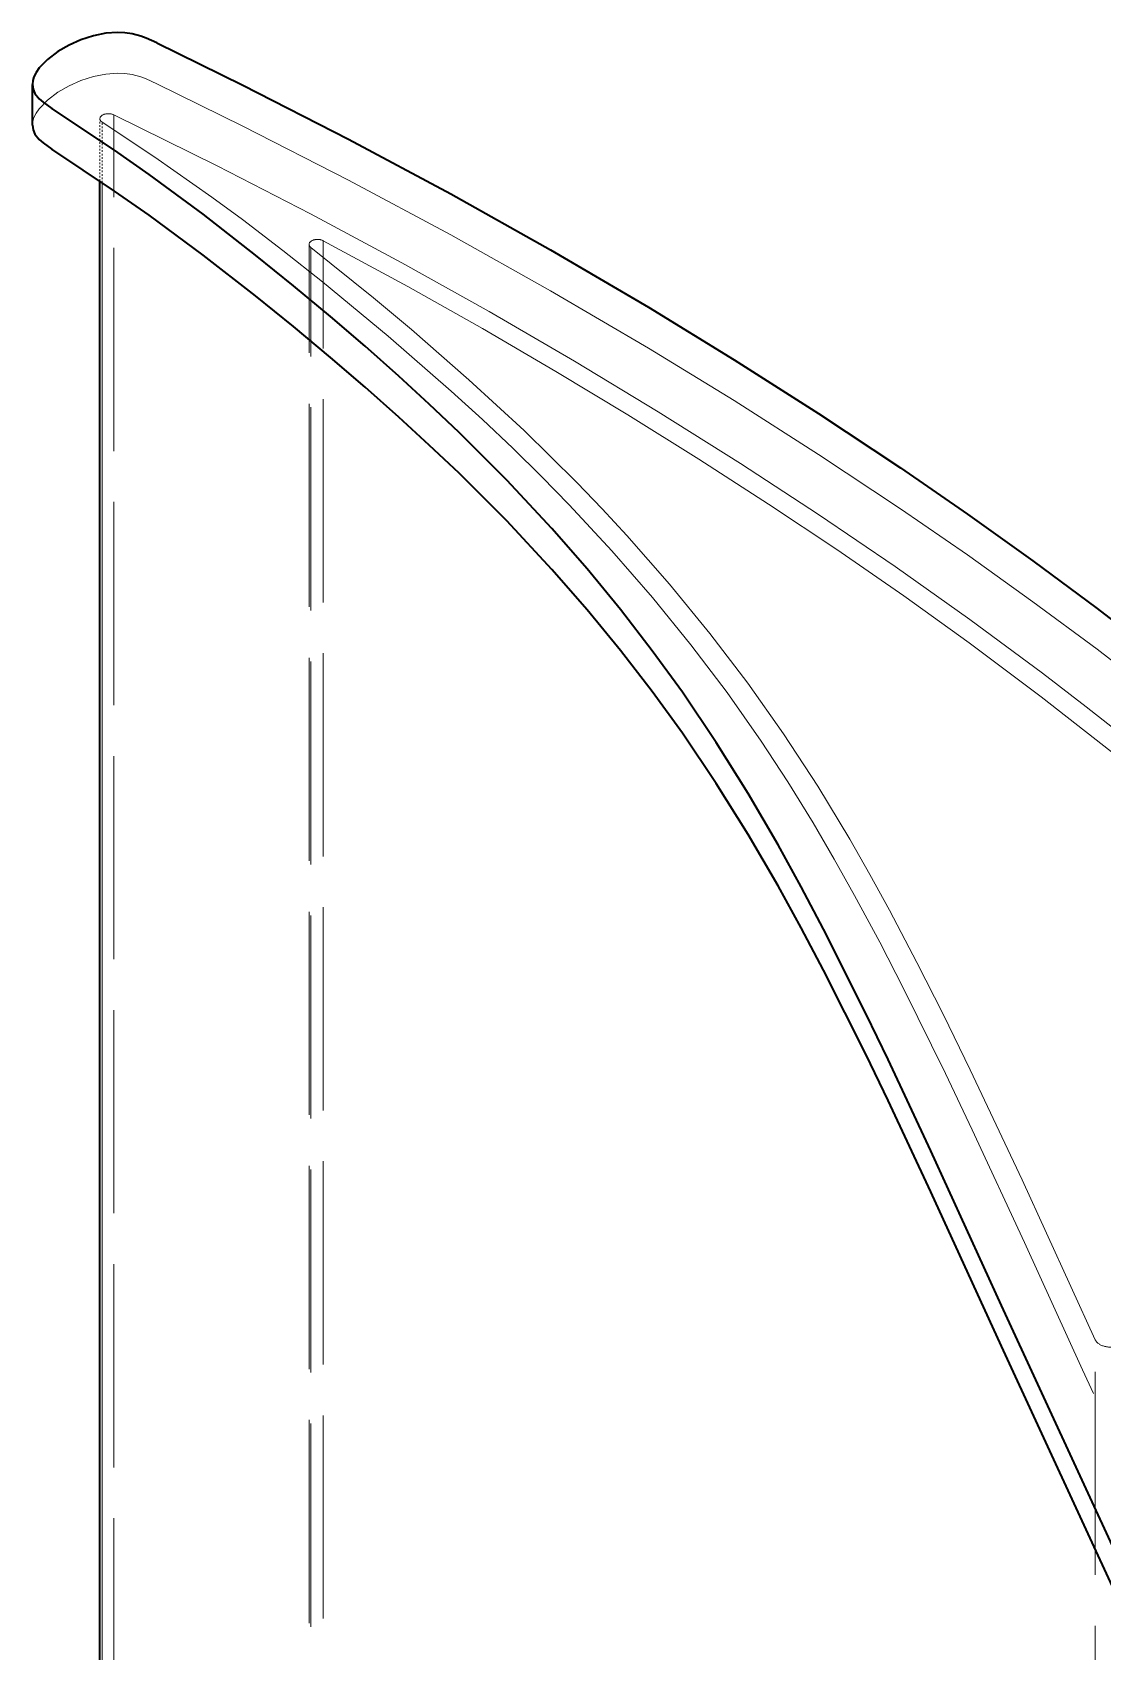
# Model space of a CAD drawing. Header units: millimetres. Extents: x 9871 to 39278, y 5493 to 26288.
# Drawn here: x 20335.6 to 20398.8, y 13012.9 to 13108.6 of the extents above; entities that cross this region are included whole.
import ezdxf

# ---------------------------------------------------------------- set-up
doc = ezdxf.new("R2010")
doc.units = ezdxf.units.MM
doc.linetypes.add('DASHED', pattern=[15, 12, -3])

# ---------------------------------------------------------------- blocks, each defined once
blk = doc.blocks.new('A$C55E021B5')
at = {"color": 7, "lineweight": 35, "ltscale": 0.00402}
blk.add_line((1309.796, 1035.199), (1309.796, 1037.611), dxfattribs=at)
at = {"color": 7, "linetype": 'DASHED', "lineweight": 13}
for p, q in [((1304.988, 385.951), (1304.988, 1035.811)), ((1292.613, 377.021), (1292.613, 1028.381)), ((1293.345, 376.542), (1293.345, 1027.98)), ((1293.446, 376.756), (1293.446, 1028.159)), ((1247.01, 304.597), (1247.01, 963.484))]:
    blk.add_line(p, q, dxfattribs=at)
at = {"color": 7, "linetype": 'DASHED', "lineweight": 13, "ltscale": 0.006129}
blk.add_line((1305.806, 1031.904), (1305.806, 1035.582), dxfattribs=at)
at = {"color": 7, "linetype": 'DASHED', "lineweight": 13, "ltscale": 0.005942}
blk.add_line((1305.676, 1031.817), (1305.676, 1035.382), dxfattribs=at)
at = {"color": 7, "lineweight": 13, "ltscale": 0.260637}
blk.add_line((1305.676, 875.435), (1305.676, 1031.817), dxfattribs=at)
at = {"color": 7, "lineweight": 35, "ltscale": 0.260881}
blk.add_line((1305.806, 875.375), (1305.806, 1031.904), dxfattribs=at)
at = {"color": 7, "lineweight": 35}
for points in [[(1302.45, 1040.062), (1303.065, 1040.345), (1303.39, 1040.465), (1303.909, 1040.601), (1304.326, 1040.66), (1304.767, 1040.679), (1305.465, 1040.627), (1306.192, 1040.479), (1306.923, 1040.242), (1307.63, 1039.928), (1308.282, 1039.554), (1308.911, 1039.083), (1309.392, 1038.584), (1309.576, 1038.319), (1309.705, 1038.056), (1309.773, 1037.83), (1309.796, 1037.611)], [(1302.45, 1040.062), (1297.369, 1037.561), (1291.119, 1034.375), (1285.081, 1031.147), (1279.176, 1027.838), (1273.398, 1024.446), (1268.336, 1021.346), (1263.361, 1018.176), (1258.508, 1014.96), (1254.555, 1012.238), (1250.682, 1009.472), (1246.898, 1006.664), (1244.404, 1004.75), (1241.948, 1002.817), (1239.139, 1000.548), (1234.7, 996.846)], [(1309.796, 1037.611), (1309.757, 1037.335), (1309.644, 1037.076), (1309.389, 1036.758), (1309.165, 1036.562), (1308.638, 1036.195)], [(1245.515, 950.299), (1252.534, 965.513), (1256.711, 974.638), (1259.242, 980.028), (1260.541, 982.715), (1263.061, 987.727), (1264.378, 990.222), (1265.742, 992.699), (1267.507, 995.73), (1269.388, 998.745), (1271.389, 1001.714), (1273.17, 1004.171), (1275.049, 1006.602), (1277.025, 1009.005), (1279.098, 1011.378), (1281.771, 1014.243), (1284.589, 1017.06), (1286.344, 1018.727), (1288.146, 1020.379), (1290.142, 1022.148), (1292.184, 1023.901), (1294.374, 1025.723), (1296.607, 1027.529), (1299.701, 1029.94), (1302.89, 1032.294), (1304.934, 1033.723), (1308.638, 1036.195)], [(1309.796, 1035.199), (1309.757, 1034.923), (1309.644, 1034.664), (1309.389, 1034.347), (1309.165, 1034.15), (1308.638, 1033.783)], [(1245.515, 947.887), (1252.534, 963.102), (1256.711, 972.226), (1259.242, 977.616), (1260.541, 980.303), (1263.061, 985.315), (1264.378, 987.81), (1265.742, 990.287), (1267.507, 993.318), (1269.388, 996.333), (1271.389, 999.302), (1273.17, 1001.759), (1275.049, 1004.19), (1277.025, 1006.593), (1279.098, 1008.967), (1281.771, 1011.831), (1284.589, 1014.648), (1286.344, 1016.315), (1288.146, 1017.967), (1290.142, 1019.737), (1292.184, 1021.489), (1294.374, 1023.312), (1296.607, 1025.117), (1299.701, 1027.528), (1302.89, 1029.883), (1304.934, 1031.312), (1308.638, 1033.783)]]:
    blk.add_lwpolyline(points, dxfattribs=at)
at = {"color": 7, "linetype": 'DASHED', "lineweight": 13}
for points in [[(1302.45, 1037.65), (1297.369, 1035.149), (1291.119, 1031.963), (1285.081, 1028.735), (1279.176, 1025.426), (1273.398, 1022.035), (1268.336, 1018.935), (1263.361, 1015.765), (1258.508, 1012.548), (1254.555, 1009.827), (1250.682, 1007.06), (1246.898, 1004.252), (1244.404, 1002.338)], [(1302.45, 1037.65), (1303.065, 1037.933), (1303.39, 1038.053), (1303.909, 1038.189), (1304.326, 1038.249), (1304.767, 1038.267), (1305.465, 1038.216), (1306.192, 1038.067), (1306.923, 1037.831), (1307.63, 1037.517), (1308.282, 1037.142), (1308.911, 1036.671), (1309.392, 1036.173), (1309.576, 1035.907), (1309.705, 1035.645), (1309.773, 1035.418), (1309.796, 1035.199)], [(1304.988, 1035.811), (1298.873, 1032.794), (1293.37, 1029.972), (1287.967, 1027.082), (1282.817, 1024.208), (1277.767, 1021.272), (1272.815, 1018.276), (1267.962, 1015.223), (1263.345, 1012.208), (1258.828, 1009.14), (1254.418, 1006.019), (1250.122, 1002.842), (1247.532, 1000.855), (1244.983, 998.846)], [(1240.805, 946.698), (1247.754, 961.706), (1251.182, 969.22), (1254.265, 975.885), (1255.847, 979.211), (1258.301, 984.186), (1259.731, 986.962), (1261.216, 989.726), (1262.42, 991.871), (1263.672, 994.006), (1265.168, 996.429), (1266.744, 998.834), (1268.753, 1001.694), (1270.892, 1004.523), (1273.159, 1007.316), (1275.555, 1010.071), (1278.079, 1012.784), (1279.726, 1014.462), (1281.42, 1016.123), (1283.211, 1017.816), (1285.046, 1019.492), (1288.784, 1022.75), (1292.664, 1025.949), (1294.999, 1027.8), (1297.387, 1029.626), (1299.195, 1030.958), (1302.568, 1033.317), (1305.676, 1035.382)], [(1292.613, 1028.381), (1287.605, 1025.668), (1283.199, 1023.189), (1278.867, 1020.664), (1274.607, 1018.095), (1270.42, 1015.483), (1266.306, 1012.83), (1262.267, 1010.137), (1258.311, 1007.403), (1254.442, 1004.627), (1250.189, 1001.442), (1246.045, 998.201), (1241.994, 994.9), (1238.01, 991.538), (1232.572, 986.788), (1229.893, 984.375), (1227.253, 981.942), (1224.445, 979.281), (1221.717, 976.606), (1219.082, 973.923), (1216.541, 971.23)], [(1274.669, 1010.974), (1276.125, 1012.543), (1277.624, 1014.098), (1280.741, 1017.164), (1284.006, 1020.173), (1287.4, 1023.129), (1289.647, 1025.006), (1293.345, 1027.98)], [(1255.973, 982.663), (1257.538, 985.764), (1259.165, 988.856), (1260.316, 990.95), (1261.508, 993.037), (1263.399, 996.164), (1265.419, 999.265), (1267.522, 1002.248), (1269.765, 1005.196), (1272.147, 1008.106), (1274.669, 1010.974)], [(1247.01, 963.484), (1251.328, 972.921), (1254.387, 979.42), (1255.973, 982.663)]]:
    blk.add_lwpolyline(points, dxfattribs=at)
for centre, major_axis, start_param, end_param in [((1305.305, 1035.582), (0.5, 0), 0.000018, 2.258236), ((1305.305, 1035.582), (0.5, 0), 5.546299, 6.283203), ((1292.946, 1028.159), (0.5, 0), 6.283149, 8.58267), ((1292.946, 1028.159), (0.5, 0), 5.634682, 6.283149), ((1246.045, 963.64), (1, 0), 4.307155, 6.018459)]:
    blk.add_ellipse(centre, major_axis=major_axis, ratio=0.594762, start_param=start_param, end_param=end_param, dxfattribs=at)
blk = doc.blocks.new('1')
at = {"xscale": -1}
blk.add_blockref('A$C55E021B5', (21645.348, 12067.877), dxfattribs=at)

msp = doc.modelspace()

# ---------------------------------------------------------------- block references
msp.add_blockref('1', (0, 0))

doc.saveas('drawing.dxf')
